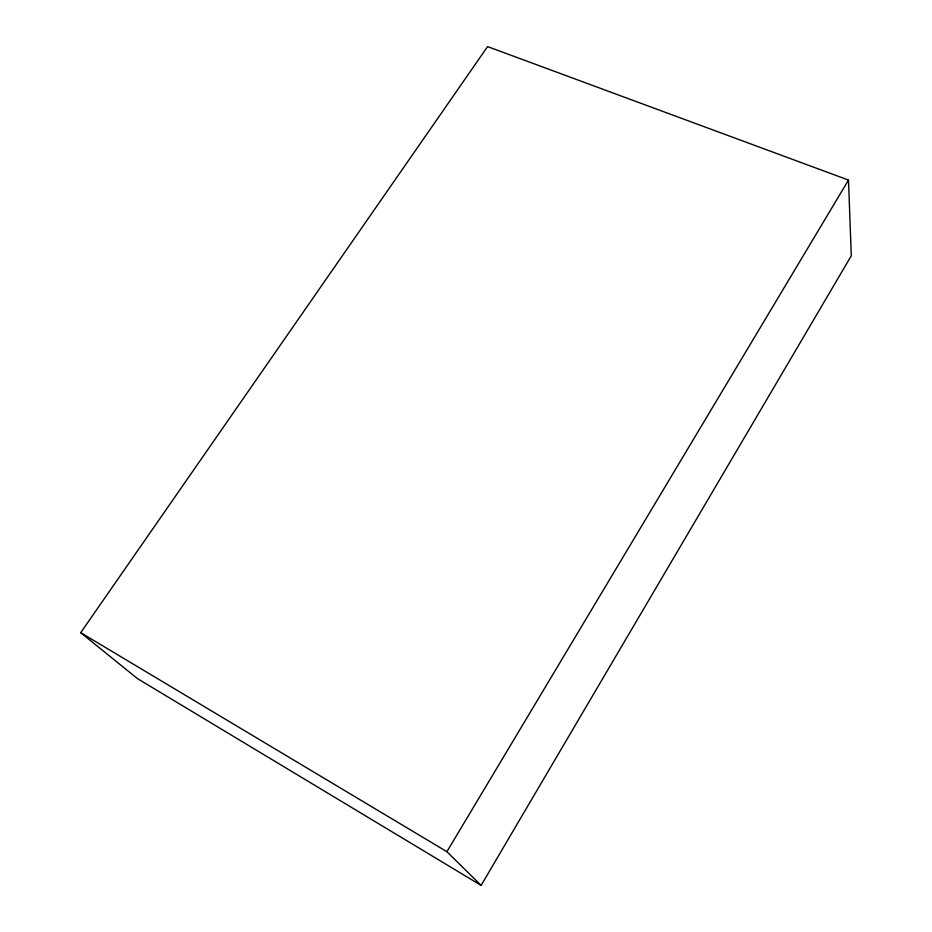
<?xml version="1.0" encoding="UTF-8"?>
<svg xmlns="http://www.w3.org/2000/svg" width="932" height="932" viewBox="0 0 932 932"><rect width="100%" height="100%" fill="white"/><g stroke="black" fill="none" stroke-linecap="round" stroke-linejoin="round"><path stroke-width="1.4" d="M481.11 885.4L851.289 255.776L848.493 180.074L487.587 46.6L80.711 632.677L137.33 678.531L481.11 885.4L446.894 851.685L80.711 632.677M446.894 851.685L848.493 180.074"/></g></svg>
